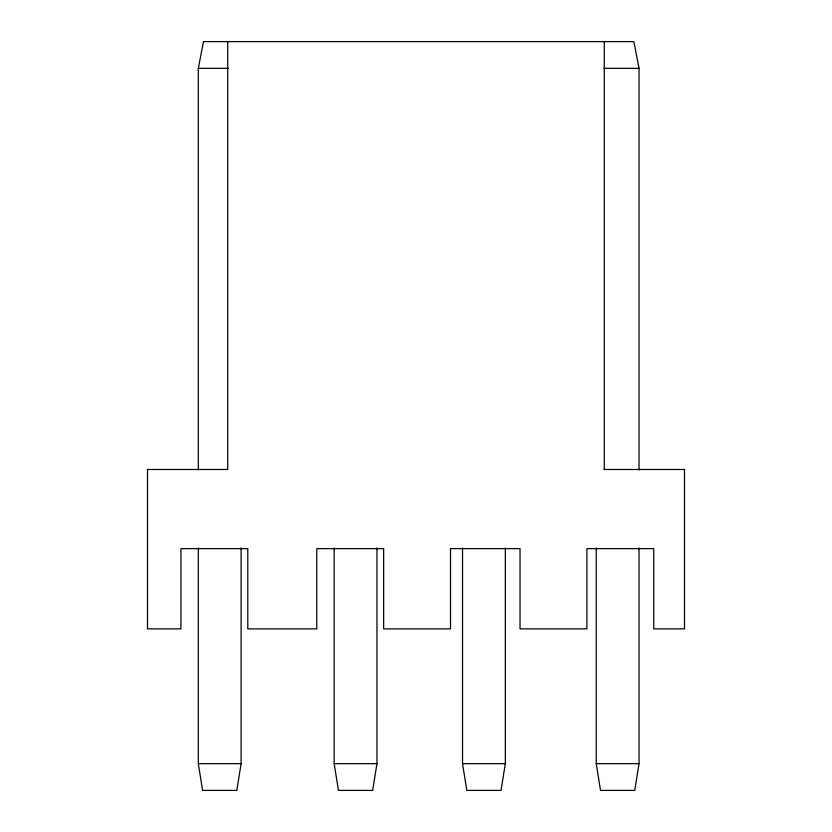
<?xml version="1.0" encoding="UTF-8"?>
<svg xmlns="http://www.w3.org/2000/svg" width="832" height="832" viewBox="0 0 832 832"><rect width="100%" height="100%" fill="white"/><g stroke="black" fill="none" stroke-linecap="round" stroke-linejoin="round"><path stroke-width="1.25" d="M241.103 547.914L241.103 763.662L236.818 790.4L202.592 790.4L198.318 763.662L198.318 547.914M376.958 547.914L376.958 763.662L372.674 790.4L338.447 790.4L334.162 763.662L334.162 547.914M505.326 547.914L505.326 763.662L501.041 790.4L466.814 790.4L462.53 763.662L462.53 547.914M639.038 547.914L639.038 763.662L634.754 790.4L600.527 790.4L596.242 763.662L596.242 547.914M198.318 469.934L198.318 68.338L203.486 41.6L633.859 41.6L639.038 68.338L639.038 469.934M198.318 68.338L228.134 68.338M604.022 68.338L639.038 68.338M604.022 469.487L684.497 469.487L684.497 628.878L653.744 628.878L653.744 548.642L586.882 548.642L586.882 628.878L520.031 628.878L520.031 548.642L450.497 548.642L450.497 628.878L383.646 628.878L383.646 548.642L316.784 548.642L316.784 628.878L247.79 628.878L247.79 548.642L180.929 548.642L180.929 628.878L147.503 628.878L147.503 469.487L227.729 469.487L227.729 41.6M198.318 763.662L241.103 763.662M334.162 763.662L376.958 763.662M462.53 763.662L505.326 763.662M596.242 763.662L639.038 763.662M604.271 41.6L604.271 469.487"/></g></svg>
